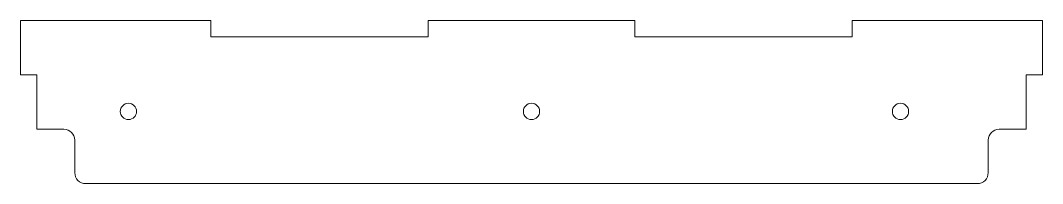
# Model space of a CAD drawing. Header units: millimetres. Extents: x -35 to 153, y -27 to 3.
import ezdxf

# ---------------------------------------------------------------- set-up
doc = ezdxf.new("R2010")
doc.units = ezdxf.units.MM

msp = doc.modelspace()

# ---------------------------------------------------------------- linework, layer by layer
at = {"color": 1, "lineweight": 5, "true_color": 0xff0000, "flags": 128}
msp.add_lwpolyline([(-32, 3), (0, 3), (0, 0), (40, 0), (40, 3), (78, 3), (78, 0), (118, 0), (118, 3), (150, 3), (153, 3), (153, -7), (150, -7), (150, -17), (145, -17, 0.414214), (143, -19), (143, -25, -0.414214), (141, -27), (-23, -27, -0.414214), (-25, -25), (-25, -19, 0.414214), (-27, -17), (-32, -17), (-32, -7), (-35, -7), (-35, 3)], format="xyb", close=True, dxfattribs=at)
msp.add_lwpolyline([(150, -7), (150, -17), (145, -17, 0.414214), (143, -19), (143, -25, -0.414214), (141, -27), (-23, -27, -0.414214), (-25, -25), (-25, -19, 0.414214), (-27, -17), (-32, -17), (-32, -7), (-35, -7), (-35, 3), (-32, 3), (0, 3), (0, 0), (40, 0), (40, 3), (78, 3), (78, 0), (118, 0), (118, 3), (150, 3), (153, 3), (153, -7)], format="xyb", dxfattribs=at)
at = {"color": 1, "lineweight": 5, "true_color": 0xff0000}
for centre in [(-15.13, -13.74), (59, -13.74), (126.87, -13.74)]:
    msp.add_circle(centre, 1.5, dxfattribs=at)

doc.saveas('drawing.dxf')
